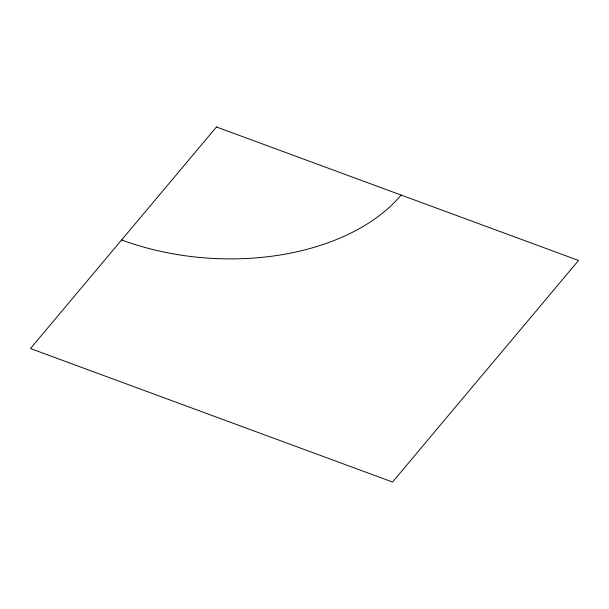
<?xml version="1.0" encoding="UTF-8"?>
<svg xmlns="http://www.w3.org/2000/svg" width="609" height="609" viewBox="0 0 609 609"><rect width="100%" height="100%" fill="white"/><g stroke="black" fill="none" stroke-linecap="round" stroke-linejoin="round"><path stroke-width="0.91" d="M401.133 195.063A207.92 131.415 4.1 0 1 121.602 239.969M216.477 126.977L30.45 348.531L392.523 482.024L578.55 260.469L216.477 126.977"/></g></svg>
